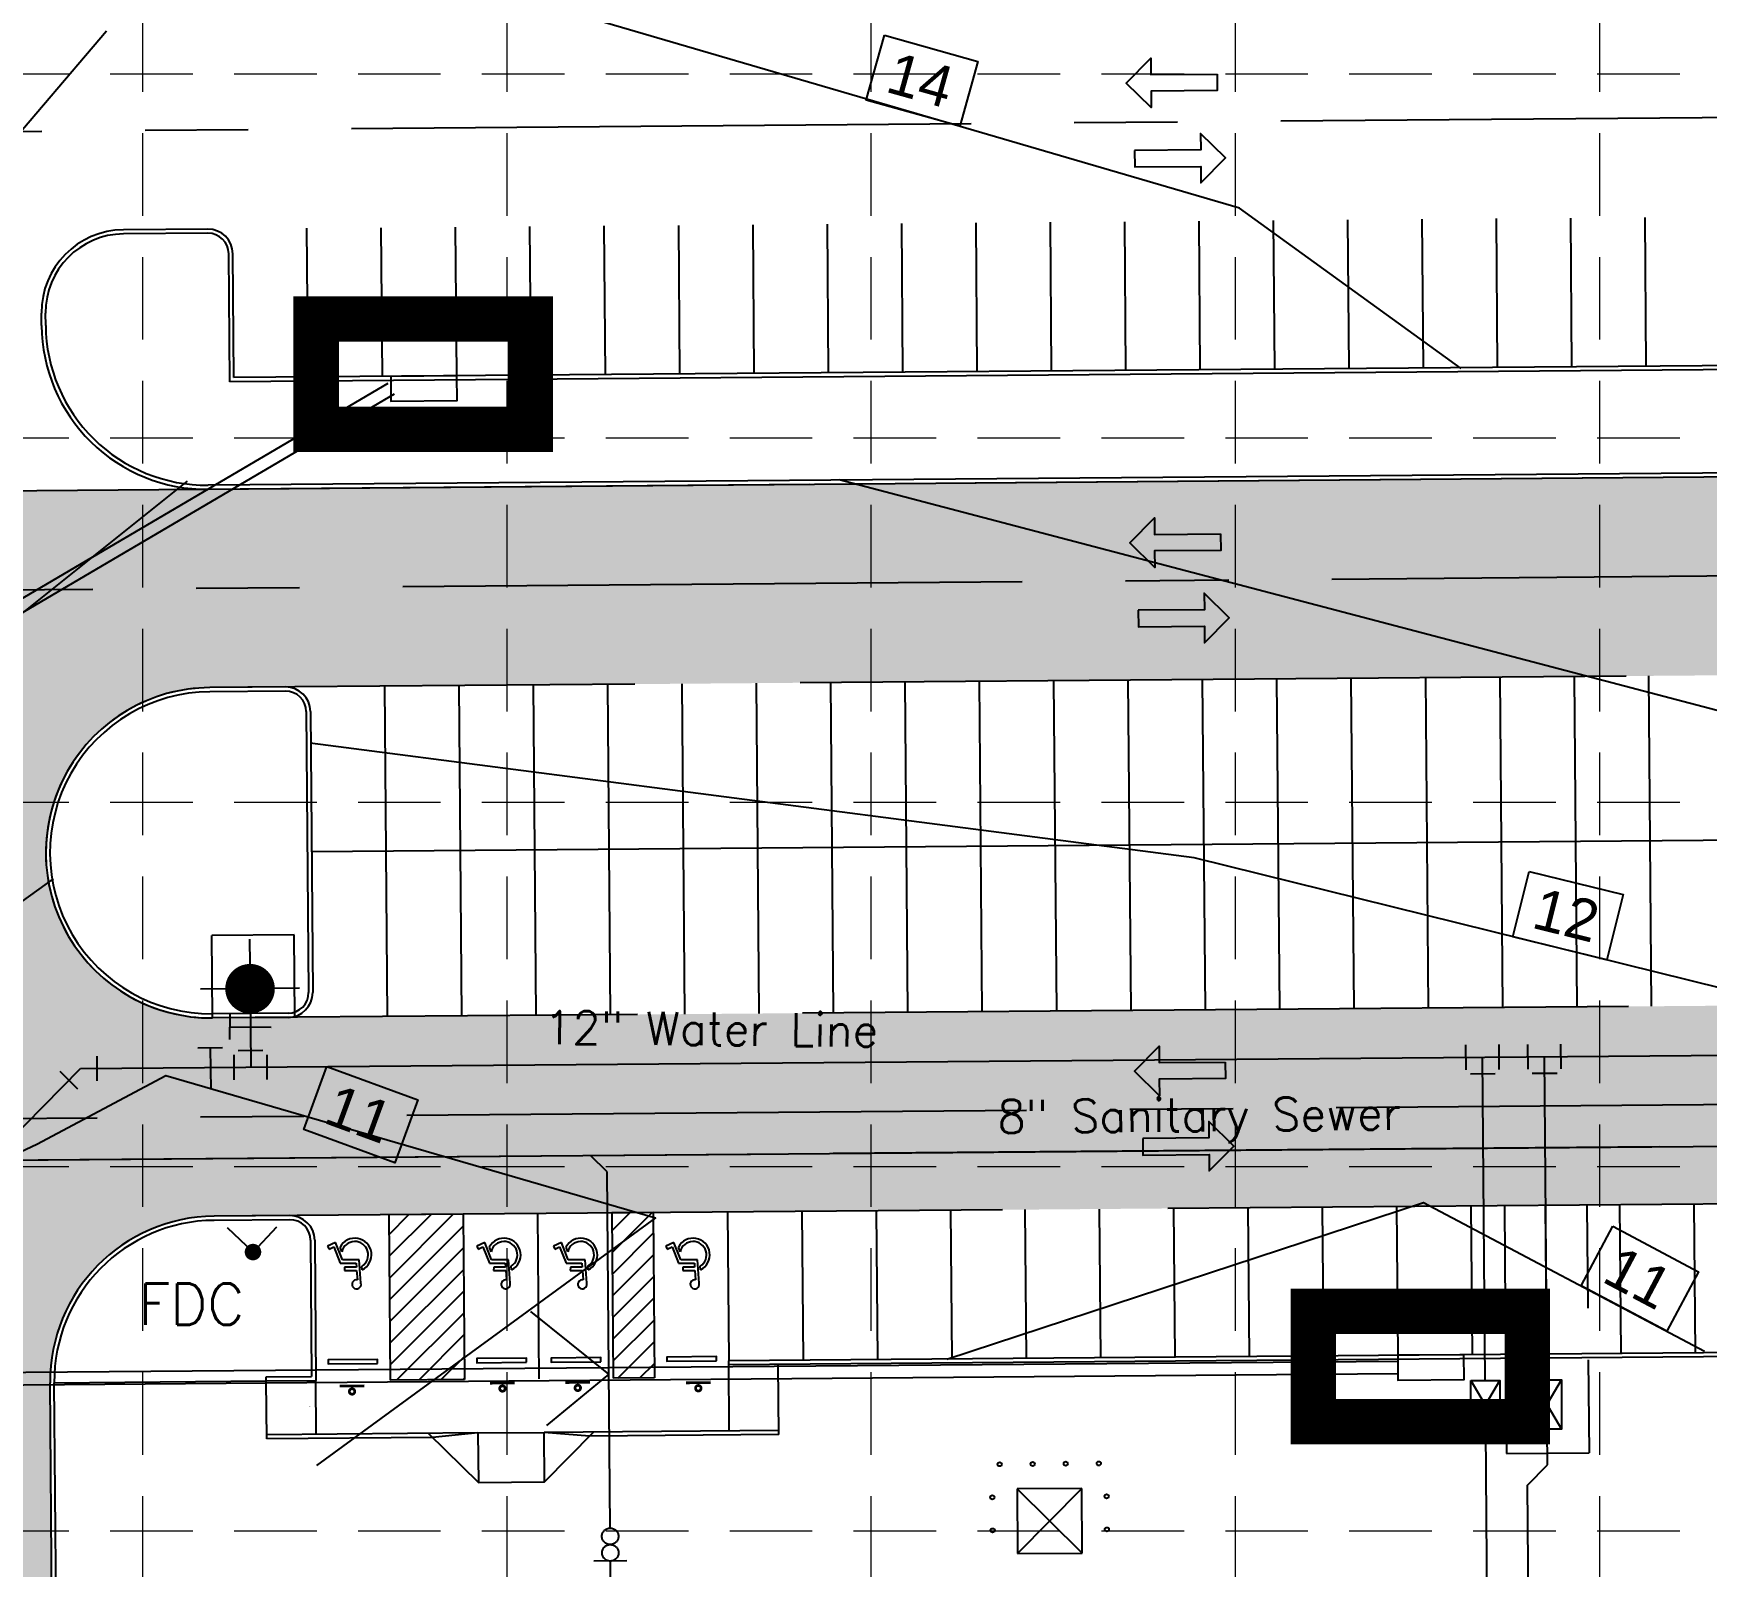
# Model space of a CAD drawing. Header units: feet. Extents: x 2467609 to 2470436, y 7119976 to 7121745.
# Drawn here: x 2468921 to 2469123.5, y 7121164.9 to 7121350.5 of the extents above; entities that cross this region are included whole.
import ezdxf
from ezdxf.enums import TextEntityAlignment as Align

# ---------------------------------------------------------------- set-up
doc = ezdxf.new("R2010")
doc.units = ezdxf.units.FT
doc.header["$LTSCALE"] = 100
doc.header["$MEASUREMENT"] = 0
for name, pattern in [('06117 BASE$0$CENTER2', [1.125, 0.75, -0.125, 0.125, -0.125]), ('06117 BASE$0$HIDDEN', [0.375, 0.25, -0.125]), ('06117 BASE$0$STRIPE', [1.2, 1, -0.2]), ('06117 WS Base$0$DASHED_SS3', [1.1, 1, -0.1]), ('06117 WS Base$0$HIDDEN2', [0.1875, 0.125, -0.0625]), ('HIDDEN', [0.375, 0.25, -0.125]), ('SDASH', [0.15, 0.1, -0.05]), ('STRIPE', [1.2, 1, -0.2])]:
    doc.linetypes.add(name, pattern=pattern)
for name, color, linetype, lineweight in [('06117 BASE$0$CP Inlet', 253, 'Continuous', 25), ('06117 BASE$0$CPCL', 253, '06117 BASE$0$CENTER2', 25), ('06117 BASE$0$CPCURB', 8, 'Continuous', 25), ('06117 BASE$0$CPCURB2', 8, 'Continuous', 25), ('06117 BASE$0$CPSTRIPE', 253, 'Continuous', 25), ('06117 BASE$0$CPWALK', 8, 'Continuous', 25), ('06117 BASE$0$DIR-ARROW', 8, 'Continuous', 25), ('06117 BASE$0$HC-SIGN', 253, 'Continuous', 18), ('06117 BASE$0$HC2', 253, 'Continuous', 25), ('06117 BASE$0$X-Lite', 253, 'Continuous', 25)]:
    doc.layers.add(name, color=color, linetype=linetype, lineweight=lineweight)
for name, color, linetype in [('06117 BASE$0$firelane', 8, '06117 BASE$0$STRIPE'), ('06117 WS Base$0$CPFIT', 7, 'Continuous'), ('06117 WS Base$0$CPSEWER', 7, '06117 WS Base$0$DASHED_SS3'), ('06117 WS Base$0$CPSEWER Connect', 7, 'Continuous'), ('06117 WS Base$0$CPWATER', 7, 'Continuous'), ('06117 WS Base$0$LINE-C', 1, 'Continuous'), ('06117 WS Base$0$WTR-ESMT', 8, '06117 WS Base$0$HIDDEN2'), ('CPCONT', 253, 'Continuous'), ('CPWATER-TXT', 1, 'Continuous'), ('FIRELANE-HATCH', 253, 'STRIPE'), ('GRID', 254, 'HIDDEN'), ('proposed ec', 6, 'SDASH')]:
    doc.layers.add(name, color=color, linetype=linetype)
doc.styles.add('C100', font='SIMPLEX', dxfattribs={"height": 10})
doc.styles.add('C80', font='SIMPLEX.shx', dxfattribs={"height": 8})
doc.styles.get("Standard").update_dxf_attribs({"font": 'ARIAL.TTF'})
pattern_1 = [(45, (-5e-09, -1e-08), (-1.32582521472, 1.32582521472), [])]

# ---------------------------------------------------------------- blocks, each defined once
blk = doc.blocks.new('06117 BASE$0$HC2-flat-5')
at = {"layer": '06117 BASE$0$HC2'}
for p, q in [((-2.33, 1.51), (-3.3, 1.06)), ((-3.3, 1.06), (-3.13, 0.7)), ((-3.13, 0.7), (-2.55, 0.97)), ((-2.55, 0.97), (-1.78, -0.99)), ((-1.5, -0.59), (-2.33, 1.51)), ((-1.57, 0.38), (-1.78, 0.94)), ((-1.78, -0.99), (0.15, -1)), ((0.52, -0.6), (-1.5, -0.59)), ((-1.25, -1.49), (-1.26, -1.9)), ((-1.26, -1.9), (0.21, -1.91)), ((0.18, -1.5), (-1.25, -1.49)), ((0.15, -1), (0.18, -1.5)), ((0.21, -1.91), (0.3, -3.02)), ((0.73, -3.43), (0.52, -0.6)), ((0.89, -1.8), (0.86, -1.37))]:
    blk.add_line(p, q, dxfattribs=at)
for centre, major_axis, start_param, end_param in [((0, 0), (1.42, -1.43), 5.961378, 9.729395), ((0, 0), (1.15, 1.14), 4.494724, 8.403855), ((0.2, -3.56), (0.388, 0.385), 0.602565, 5.739424)]:
    blk.add_ellipse(centre, major_axis=major_axis, ratio=1, start_param=start_param, end_param=end_param, dxfattribs=at)
blk = doc.blocks.new('06117 BASE$0$HC2-flat-6')
at = {"layer": '06117 BASE$0$HC2'}
for p, q in [((-2.33, 1.51), (-3.3, 1.06)), ((-3.3, 1.06), (-3.13, 0.7)), ((-3.13, 0.7), (-2.55, 0.97)), ((-2.55, 0.97), (-1.78, -0.99)), ((-1.5, -0.59), (-2.33, 1.51)), ((-1.57, 0.38), (-1.78, 0.94)), ((-1.78, -0.99), (0.15, -1)), ((0.52, -0.6), (-1.5, -0.59)), ((-1.25, -1.49), (-1.26, -1.9)), ((-1.26, -1.9), (0.21, -1.91)), ((0.18, -1.5), (-1.25, -1.49)), ((0.15, -1), (0.18, -1.5)), ((0.21, -1.91), (0.3, -3.02)), ((0.73, -3.43), (0.52, -0.6)), ((0.89, -1.8), (0.86, -1.37))]:
    blk.add_line(p, q, dxfattribs=at)
for centre, major_axis, start_param, end_param in [((0, 0), (1.42, -1.43), 5.961378, 9.729395), ((0, 0), (1.15, 1.14), 4.494724, 8.403855), ((0.2, -3.56), (0.388, 0.385), 0.602565, 5.739424)]:
    blk.add_ellipse(centre, major_axis=major_axis, ratio=1, start_param=start_param, end_param=end_param, dxfattribs=at)
blk = doc.blocks.new('06117 BASE$0$HC2-flat-7')
at = {"layer": '06117 BASE$0$HC2'}
for p, q in [((-2.33, 1.51), (-3.3, 1.06)), ((-3.3, 1.06), (-3.13, 0.7)), ((-3.13, 0.7), (-2.55, 0.97)), ((-2.55, 0.97), (-1.78, -0.99)), ((-1.5, -0.59), (-2.33, 1.51)), ((-1.57, 0.38), (-1.78, 0.94)), ((-1.78, -0.99), (0.15, -1)), ((0.52, -0.6), (-1.5, -0.59)), ((-1.25, -1.49), (-1.26, -1.9)), ((-1.26, -1.9), (0.21, -1.91)), ((0.18, -1.5), (-1.25, -1.49)), ((0.15, -1), (0.18, -1.5)), ((0.21, -1.91), (0.3, -3.02)), ((0.73, -3.43), (0.52, -0.6)), ((0.89, -1.8), (0.86, -1.37))]:
    blk.add_line(p, q, dxfattribs=at)
for centre, major_axis, start_param, end_param in [((0, 0), (1.42, -1.43), 5.961378, 9.729395), ((0, 0), (1.15, 1.14), 4.494724, 8.403855), ((0.2, -3.56), (0.388, 0.385), 0.602565, 5.739424)]:
    blk.add_ellipse(centre, major_axis=major_axis, ratio=1, start_param=start_param, end_param=end_param, dxfattribs=at)
blk = doc.blocks.new('06117 BASE$0$HC2-flat-8')
at = {"layer": '06117 BASE$0$HC2'}
for p, q in [((-2.33, 1.51), (-3.3, 1.06)), ((-3.3, 1.06), (-3.13, 0.7)), ((-3.13, 0.7), (-2.55, 0.97)), ((-2.55, 0.97), (-1.78, -0.99)), ((-1.5, -0.59), (-2.33, 1.51)), ((-1.57, 0.38), (-1.78, 0.94)), ((-1.78, -0.99), (0.15, -1)), ((0.52, -0.6), (-1.5, -0.59)), ((-1.25, -1.49), (-1.26, -1.9)), ((-1.26, -1.9), (0.21, -1.91)), ((0.18, -1.5), (-1.25, -1.49)), ((0.15, -1), (0.18, -1.5)), ((0.21, -1.91), (0.3, -3.02)), ((0.73, -3.43), (0.52, -0.6)), ((0.89, -1.8), (0.86, -1.37))]:
    blk.add_line(p, q, dxfattribs=at)
for centre, major_axis, start_param, end_param in [((0, 0), (1.42, -1.43), 5.961378, 9.729395), ((0, 0), (1.15, 1.14), 4.494724, 8.403855), ((0.2, -3.56), (0.388, 0.385), 0.602565, 5.739424)]:
    blk.add_ellipse(centre, major_axis=major_axis, ratio=1, start_param=start_param, end_param=end_param, dxfattribs=at)

msp = doc.modelspace()

# ---------------------------------------------------------------- hatches: boundary and pattern name
at = {"layer": '06117 BASE$0$CPSTRIPE'}
h = msp.add_hatch(dxfattribs=at)
h.set_pattern_fill('ACET-2D-ANSI31', color=256, scale=15, style=0)
h.set_pattern_definition(pattern_1)
h.paths.add_polyline_path([(2468972.98, 7121207.6), (2468963.98, 7121207.52), (2468964.14, 7121187.52), (2468973.14, 7121187.6)])
h = msp.add_hatch(dxfattribs=at)
h.set_pattern_fill('ACET-2D-ANSI31', color=256, scale=15, style=0)
h.set_pattern_definition(pattern_1)
h.paths.add_polyline_path([(2468972.98, 7121207.6), (2468963.98, 7121207.52), (2468964.14, 7121187.52), (2468973.14, 7121187.6)])
h = msp.add_hatch(dxfattribs=at)
h.set_pattern_fill('ACET-2D-ANSI31', color=256, scale=15, style=0)
h.set_pattern_definition(pattern_1)
h.paths.add_polyline_path([(2468991.14, 7121187.74), (2468996.14, 7121187.78), (2468995.97, 7121207.78), (2468990.97, 7121207.74)])
h = msp.add_hatch(dxfattribs=at)
h.set_pattern_fill('ACET-2D-ANSI31', color=256, scale=15, style=0)
h.set_pattern_definition(pattern_1)
h.paths.add_polyline_path([(2468991.14, 7121187.74), (2468996.14, 7121187.78), (2468995.97, 7121207.78), (2468990.97, 7121207.74)])
at = {"layer": 'FIRELANE-HATCH'}
h = msp.add_hatch(color=9, dxfattribs=at)
h.paths.add_polyline_path([(2468922.97, 7121187.19, -0.414214), (2468942.81, 7121207.35), (2469278.26, 7121210.08), (2469277.9, 7121254.08, -0.414214), (2469297.74, 7121274.24), (2469375.13, 7121274.87, -0.137354), (2469390.75, 7121270.64), (2469629.71, 7121128.09, -0.261956), (2469644.34, 7121102.57), (2469645.12, 7121007.13, 0.414214), (2469699.55, 7120953.58), (2469751.67, 7120954, 0.261956), (2469797.6, 7120980.33), (2469803.18, 7120989.68, 0.414214), (2469784.47, 7121063.72), (2469403.04, 7121291.25, 0.137354), (2469374.94, 7121298.87), (2468491.92, 7121291.68, -0.131652), (2468476.89, 7121295.58), (2468199.89, 7121452.51, -0.072593), (2468186.2, 7121463.15, 0.206219), (2468142.45, 7121481.57), (2467847.8, 7121479.17), (2467848.23, 7121449.17), (2468142.69, 7121451.57, -0.577353), (2468169.04, 7121406.78), (2467935.49, 7120994.55, -0.266268), (2467909.82, 7120979.34), (2467855.02, 7120978.55), (2467855.45, 7120948.56), (2467910.25, 7120949.35, 0.266268), (2467961.59, 7120979.76), (2468192.67, 7121387.64, -0.414214), (2468233.56, 7121398.96), (2468336.11, 7121340.86, -0.414214), (2468347.43, 7121299.97), (2468320.22, 7121251.95, 0.414214), (2468338.7, 7121185.16), (2468373.42, 7121165.49, 0.57735), (2468446.57, 7121208.52), (2468446.28, 7121243.96, -1), (2468481.65, 7121244.25), (2468482.67, 7121118.6, 0.414214), (2468532.07, 7121070), (2468873.9, 7121072.79, -0.414214), (2468894.07, 7121052.95), (2468895.4, 7120889.72), (2468884.83, 7120735.24, -0.392002), (2468855.14, 7120707.29), (2468450.27, 7120703.99, -0.131652), (2468375.11, 7120723.48), (2468264.21, 7120786.31, 0.463862), (2468102.32, 7120726.63, 0.45081), (2468173.2, 7120596.29), (2468276.95, 7120572.47, -0.347281), (2468315.76, 7120524.14), (2468315.82, 7120517.93), (2468339.81, 7120518.12), (2468339.76, 7120524.34, 0.347281), (2468282.32, 7120595.86), (2468178.57, 7120619.68, -0.45081), (2468124.87, 7120718.42, -0.463862), (2468252.38, 7120765.43), (2468363.28, 7120702.6, 0.131652), (2468450.47, 7120679.99), (2468832.08, 7120683.1, -0.414214), (2468867.36, 7120648.39), (2468868.39, 7120522.43), (2468892.38, 7120522.62), (2468891.26, 7120660.62), (2468903.26, 7120660.72), (2468904.38, 7120522.72), (2468928.38, 7120522.92)])
h.paths.add_polyline_path([(2468873.66, 7121102.78), (2468531.82, 7121100, -0.414214), (2468506.62, 7121124.8), (2468505.62, 7121247.79, -0.414214), (2468525.46, 7121267.95), (2468872.29, 7121270.78, -0.414214), (2468892.45, 7121250.94), (2468893.5, 7121122.95, -0.414214)], flags=16)
h.paths.add_polyline_path([(2468942.29, 7121271.35), (2469233.74, 7121273.72, -1), (2469234.06, 7121233.72), (2468942.62, 7121231.35, -1)], flags=16)
h.paths.add_polyline_path([(2468385.25, 7121186.37), (2468350.53, 7121206.04, -0.414214), (2468341.1, 7121240.12), (2468370.77, 7121292.49, -0.414214), (2468404.85, 7121301.92), (2468409.33, 7121299.38, -0.267949), (2468422.01, 7121277.83), (2468422.57, 7121208.33, -0.57735)], flags=16)
h.paths.add_polyline_path([(2469698.85, 7121086.85), (2469772.17, 7121043.11, -0.414214), (2469782.57, 7121001.98), (2469776.99, 7120992.63, -0.261956), (2469751.47, 7120978), (2469699.36, 7120977.57, -0.414214), (2469669.11, 7121007.33), (2469668.61, 7121069.51, -0.584841)], flags=16)

# ---------------------------------------------------------------- linework, layer by layer
at = {"layer": '06117 BASE$0$CP Inlet'}
for points in [[(2468972.21, 7121309.09), (2468964.21, 7121309.03), (2468964.23, 7121306.03), (2468972.23, 7121306.09)], [(2468972.21, 7121309.09), (2468964.21, 7121309.03), (2468964.23, 7121306.03), (2468972.23, 7121306.09)], [(2469094.12, 7121190.58), (2469086.12, 7121190.52), (2469086.14, 7121187.52), (2469094.14, 7121187.58)], [(2469094.12, 7121190.58), (2469086.12, 7121190.52), (2469086.14, 7121187.52), (2469094.14, 7121187.58)]]:
    msp.add_lwpolyline(points, close=True, dxfattribs=at)
at = {"layer": '06117 BASE$0$CPCL'}
for p, q in [((2469259.45, 7121341.43), (2468906.74, 7121338.56)), ((2469259.45, 7121341.43), (2468906.74, 7121338.56)), ((2469265.64, 7121285.98), (2468493.36, 7121279.69)), ((2469265.64, 7121285.98), (2468493.36, 7121279.69)), ((2469266.16, 7121221.98), (2468493.88, 7121215.7)), ((2469266.16, 7121221.98), (2468493.88, 7121215.7))]:
    msp.add_line(p, q, dxfattribs=at)
at = {"layer": '06117 BASE$0$CPCURB'}
for p, q in [((2468942.06, 7121326.85), (2468931.84, 7121326.77)), ((2468942.06, 7121326.85), (2468931.84, 7121326.77)), ((2468945.21, 7121308.87), (2468945.09, 7121323.87)), ((2468945.21, 7121308.87), (2468945.09, 7121323.87)), ((2468921.93, 7121315.18), (2468921.92, 7121316.68)), ((2468921.93, 7121315.18), (2468921.92, 7121316.68)), ((2469206.2, 7121311), (2468945.21, 7121308.87)), ((2469206.2, 7121311), (2468945.21, 7121308.87)), ((2469233.54, 7121297.72), (2468942.09, 7121295.35)), ((2469233.54, 7121297.72), (2468942.09, 7121295.35)), ((2468951.45, 7121271.42), (2468942.29, 7121271.35)), ((2468951.45, 7121271.42), (2468942.29, 7121271.35)), ((2468954.48, 7121268.45), (2468954.76, 7121234.45)), ((2468954.48, 7121268.45), (2468954.76, 7121234.45)), ((2468951.78, 7121231.42), (2468942.62, 7121231.35)), ((2468951.78, 7121231.42), (2468942.62, 7121231.35)), ((2468951.98, 7121207.43), (2468942.81, 7121207.35)), ((2468951.98, 7121207.43), (2468942.81, 7121207.35)), ((2468955, 7121204.45), (2468955.14, 7121187.45)), ((2468955, 7121204.45), (2468955.14, 7121187.45)), ((2469203.11, 7121191.47), (2469005.12, 7121189.86)), ((2469203.11, 7121191.47), (2469005.12, 7121189.86)), ((2468924.69, 7120976.2), (2468922.97, 7121187.19)), ((2468924.69, 7120976.2), (2468922.97, 7121187.19)), ((2468949.14, 7121187.4), (2468955.14, 7121187.45)), ((2468949.14, 7121187.4), (2468955.14, 7121187.45)), ((2468974.76, 7121181.11), (2468949.19, 7121180.9)), ((2468974.76, 7121181.11), (2468949.19, 7121180.9)), ((2469011.19, 7121181.41), (2468982.76, 7121181.18)), ((2469011.19, 7121181.41), (2468982.76, 7121181.18))]:
    msp.add_line(p, q, dxfattribs=at)
for centre, radius, start, end in [((2468931.92, 7121316.77), 10, 90.4665, 180.4665), ((2468931.92, 7121316.77), 10, 90.4665, 180.4665), ((2468942.09, 7121323.85), 3, 0.4665, 90.4665), ((2468942.09, 7121323.85), 3, 0.4665, 90.4665), ((2468941.93, 7121315.35), 20, 180.4665, 270.4665), ((2468941.93, 7121315.35), 20, 180.4665, 270.4665), ((2468942.45, 7121251.35), 20, 90.4665, 270.4665), ((2468942.45, 7121251.35), 20, 90.4665, 270.4665), ((2468951.48, 7121268.42), 3, 0.4665, 90.4665), ((2468951.48, 7121268.42), 3, 0.4665, 90.4665), ((2468951.76, 7121234.42), 3, 270.4665, 0.4665), ((2468951.76, 7121234.42), 3, 270.4665, 0.4665), ((2468942.97, 7121187.35), 20, 90.4665, 180.4665), ((2468942.97, 7121187.35), 20, 90.4665, 180.4665), ((2468952, 7121204.43), 3, 0.4665, 90.4665), ((2468952, 7121204.43), 3, 0.4665, 90.4665)]:
    msp.add_arc(centre, radius, start, end, dxfattribs=at)
at = {"layer": '06117 BASE$0$CPCURB2'}
for p, q in [((2468942.07, 7121326.35), (2468931.84, 7121326.27)), ((2468942.07, 7121326.35), (2468931.84, 7121326.27)), ((2468944.71, 7121308.37), (2468944.59, 7121323.87)), ((2468944.71, 7121308.37), (2468944.59, 7121323.87)), ((2468922.43, 7121315.19), (2468922.42, 7121316.69)), ((2468922.43, 7121315.19), (2468922.42, 7121316.69)), ((2469206.71, 7121310.5), (2468944.71, 7121308.37)), ((2469206.71, 7121310.5), (2468944.71, 7121308.37)), ((2469233.54, 7121298.22), (2468942.09, 7121295.85)), ((2469233.54, 7121298.22), (2468942.09, 7121295.85)), ((2468951.46, 7121270.92), (2468942.29, 7121270.85)), ((2468951.46, 7121270.92), (2468942.29, 7121270.85)), ((2468953.98, 7121268.44), (2468954.26, 7121234.44)), ((2468953.98, 7121268.44), (2468954.26, 7121234.44)), ((2468951.78, 7121231.92), (2468942.61, 7121231.85)), ((2468951.78, 7121231.92), (2468942.61, 7121231.85)), ((2468951.98, 7121206.93), (2468942.81, 7121206.85)), ((2468951.98, 7121206.93), (2468942.81, 7121206.85)), ((2468954.5, 7121204.45), (2468954.63, 7121187.95)), ((2468954.5, 7121204.45), (2468954.63, 7121187.95)), ((2469203.12, 7121190.97), (2469005.12, 7121189.36)), ((2469203.12, 7121190.97), (2469005.12, 7121189.36)), ((2468925.15, 7120981.7), (2468923.47, 7121187.19)), ((2468925.15, 7120981.7), (2468923.47, 7121187.19)), ((2468949.13, 7121187.9), (2468954.63, 7121187.95)), ((2468949.13, 7121187.9), (2468954.63, 7121187.95)), ((2468949.14, 7121187.4), (2468949.13, 7121187.9)), ((2468949.14, 7121187.4), (2468949.13, 7121187.9)), ((2468974.76, 7121181.11), (2468969.26, 7121180.57)), ((2468974.76, 7121181.11), (2468969.26, 7121180.57)), ((2468988.26, 7121180.72), (2468982.76, 7121181.18)), ((2468988.26, 7121180.72), (2468982.76, 7121181.18)), ((2469011.19, 7121180.91), (2468988.26, 7121180.72)), ((2469011.19, 7121180.91), (2468988.26, 7121180.72)), ((2468969.26, 7121180.57), (2468949.2, 7121180.4)), ((2468969.26, 7121180.57), (2468949.2, 7121180.4))]:
    msp.add_line(p, q, dxfattribs=at)
for centre, radius, start, end in [((2468931.92, 7121316.77), 9.5, 90.4665, 180.4665), ((2468931.92, 7121316.77), 9.5, 90.4665, 180.4665), ((2468942.09, 7121323.85), 2.5, 0.4665, 90.4665), ((2468942.09, 7121323.85), 2.5, 0.4665, 90.4665), ((2468941.93, 7121315.35), 19.5, 180.4665, 270.4665), ((2468941.93, 7121315.35), 19.5, 180.4665, 270.4665), ((2468942.45, 7121251.35), 19.5, 90.4665, 270.4665), ((2468942.45, 7121251.35), 19.5, 90.4665, 270.4665), ((2468951.48, 7121268.42), 2.5, 0.4665, 90.4665), ((2468951.48, 7121268.42), 2.5, 0.4665, 90.4665), ((2468951.76, 7121234.42), 2.5, 270.4665, 0.4665), ((2468951.76, 7121234.42), 2.5, 270.4665, 0.4665), ((2468942.97, 7121187.35), 19.5, 90.4665, 180.4665), ((2468942.97, 7121187.35), 19.5, 90.4665, 180.4665), ((2468952, 7121204.43), 2.5, 0.4665, 90.4665), ((2468952, 7121204.43), 2.5, 0.4665, 90.4665)]:
    msp.add_arc(centre, radius, start, end, dxfattribs=at)
at = {"layer": '06117 BASE$0$CPSTRIPE'}
for p, q in [((2468954.21, 7121308.95), (2468954.06, 7121326.95)), ((2468954.21, 7121308.95), (2468954.06, 7121326.95)), ((2468963.21, 7121309.02), (2468963.06, 7121327.02)), ((2468963.21, 7121309.02), (2468963.06, 7121327.02)), ((2468972.21, 7121309.09), (2468972.06, 7121327.09)), ((2468972.21, 7121309.09), (2468972.06, 7121327.09)), ((2468981.21, 7121309.17), (2468981.06, 7121327.17)), ((2468981.21, 7121309.17), (2468981.06, 7121327.17)), ((2468990.21, 7121309.24), (2468990.06, 7121327.24)), ((2468990.21, 7121309.24), (2468990.06, 7121327.24)), ((2468999.21, 7121309.31), (2468999.06, 7121327.31)), ((2468999.21, 7121309.31), (2468999.06, 7121327.31)), ((2469008.21, 7121309.39), (2469008.06, 7121327.39)), ((2469008.21, 7121309.39), (2469008.06, 7121327.39)), ((2469017.21, 7121309.46), (2469017.06, 7121327.46)), ((2469017.21, 7121309.46), (2469017.06, 7121327.46)), ((2469026.21, 7121309.53), (2469026.06, 7121327.53)), ((2469026.21, 7121309.53), (2469026.06, 7121327.53)), ((2469035.21, 7121309.61), (2469035.06, 7121327.61)), ((2469035.21, 7121309.61), (2469035.06, 7121327.61)), ((2469044.21, 7121309.68), (2469044.06, 7121327.68)), ((2469044.21, 7121309.68), (2469044.06, 7121327.68)), ((2469053.21, 7121309.75), (2469053.06, 7121327.75)), ((2469053.21, 7121309.75), (2469053.06, 7121327.75)), ((2469062.21, 7121309.83), (2469062.06, 7121327.83)), ((2469062.21, 7121309.83), (2469062.06, 7121327.83)), ((2469071.21, 7121309.9), (2469071.06, 7121327.9)), ((2469071.21, 7121309.9), (2469071.06, 7121327.9)), ((2469080.21, 7121309.97), (2469080.06, 7121327.97)), ((2469080.21, 7121309.97), (2469080.06, 7121327.97)), ((2469089.21, 7121310.05), (2469089.06, 7121328.05)), ((2469089.21, 7121310.05), (2469089.06, 7121328.05)), ((2469098.2, 7121310.12), (2469098.06, 7121328.12)), ((2469098.2, 7121310.12), (2469098.06, 7121328.12)), ((2469107.2, 7121310.19), (2469107.06, 7121328.19)), ((2469107.2, 7121310.19), (2469107.06, 7121328.19)), ((2469116.2, 7121310.27), (2469116.06, 7121328.27)), ((2469116.2, 7121310.27), (2469116.06, 7121328.27)), ((2469026.45, 7121272.03), (2469026.78, 7121232.04)), ((2469026.45, 7121272.03), (2469026.78, 7121232.04)), ((2469035.45, 7121272.11), (2469035.78, 7121232.11)), ((2469035.45, 7121272.11), (2469035.78, 7121232.11)), ((2469044.45, 7121272.18), (2469044.78, 7121232.18)), ((2469044.45, 7121272.18), (2469044.78, 7121232.18)), ((2469053.45, 7121272.25), (2469053.78, 7121232.26)), ((2469053.45, 7121272.25), (2469053.78, 7121232.26)), ((2469062.45, 7121272.33), (2469062.78, 7121232.33)), ((2469062.45, 7121272.33), (2469062.78, 7121232.33)), ((2469071.45, 7121272.4), (2469071.78, 7121232.4)), ((2469071.45, 7121272.4), (2469071.78, 7121232.4)), ((2469080.45, 7121272.47), (2469080.78, 7121232.48)), ((2469080.45, 7121272.47), (2469080.78, 7121232.48)), ((2469089.45, 7121272.55), (2469089.78, 7121232.55)), ((2469089.45, 7121272.55), (2469089.78, 7121232.55)), ((2469098.45, 7121272.62), (2469098.78, 7121232.62)), ((2469098.45, 7121272.62), (2469098.78, 7121232.62)), ((2469107.45, 7121272.69), (2469107.78, 7121232.69)), ((2469107.45, 7121272.69), (2469107.78, 7121232.69)), ((2469116.45, 7121272.77), (2469116.77, 7121232.77)), ((2469116.45, 7121272.77), (2469116.77, 7121232.77)), ((2468963.45, 7121271.52), (2468963.78, 7121231.52)), ((2468963.45, 7121271.52), (2468963.78, 7121231.52)), ((2468972.45, 7121271.59), (2468972.78, 7121231.6)), ((2468972.45, 7121271.59), (2468972.78, 7121231.6)), ((2468981.45, 7121271.67), (2468981.78, 7121231.67)), ((2468981.45, 7121271.67), (2468981.78, 7121231.67)), ((2468990.45, 7121271.74), (2468990.78, 7121231.74)), ((2468990.45, 7121271.74), (2468990.78, 7121231.74)), ((2468999.45, 7121271.81), (2468999.78, 7121231.82)), ((2468999.45, 7121271.81), (2468999.78, 7121231.82)), ((2469008.45, 7121271.89), (2469008.78, 7121231.89)), ((2469008.45, 7121271.89), (2469008.78, 7121231.89)), ((2469017.45, 7121271.96), (2469017.78, 7121231.96)), ((2469017.45, 7121271.96), (2469017.78, 7121231.96)), ((2469224.61, 7121253.65), (2468954.62, 7121251.45)), ((2469224.61, 7121253.65), (2468954.62, 7121251.45)), ((2468972.98, 7121207.6), (2468963.98, 7121207.52)), ((2468972.98, 7121207.6), (2468963.98, 7121207.52)), ((2468963.98, 7121207.52), (2468964.14, 7121187.52)), ((2468963.98, 7121207.52), (2468964.14, 7121187.52)), ((2468972.98, 7121207.6), (2468973.14, 7121187.6)), ((2468972.98, 7121207.6), (2468973.14, 7121187.6)), ((2468981.97, 7121207.67), (2468982.14, 7121187.67)), ((2468981.97, 7121207.67), (2468982.14, 7121187.67)), ((2468995.97, 7121207.78), (2468990.97, 7121207.74)), ((2468995.97, 7121207.78), (2468990.97, 7121207.74)), ((2468990.97, 7121207.74), (2468991.14, 7121187.74)), ((2468990.97, 7121207.74), (2468991.14, 7121187.74)), ((2468995.97, 7121207.78), (2468996.14, 7121187.78)), ((2468995.97, 7121207.78), (2468996.14, 7121187.78)), ((2469004.97, 7121207.86), (2469005.12, 7121189.86)), ((2469004.97, 7121207.86), (2469005.12, 7121189.86)), ((2469013.97, 7121207.93), (2469014.12, 7121189.93)), ((2469013.97, 7121207.93), (2469014.12, 7121189.93)), ((2469022.97, 7121208), (2469023.12, 7121190)), ((2469022.97, 7121208), (2469023.12, 7121190)), ((2469031.97, 7121208.08), (2469032.12, 7121190.08)), ((2469031.97, 7121208.08), (2469032.12, 7121190.08)), ((2469040.97, 7121208.15), (2469041.12, 7121190.15)), ((2469040.97, 7121208.15), (2469041.12, 7121190.15)), ((2469049.97, 7121208.22), (2469050.12, 7121190.22)), ((2469049.97, 7121208.22), (2469050.12, 7121190.22)), ((2469058.97, 7121208.3), (2469059.12, 7121190.3)), ((2469058.97, 7121208.3), (2469059.12, 7121190.3)), ((2469067.97, 7121208.37), (2469068.12, 7121190.37)), ((2469067.97, 7121208.37), (2469068.12, 7121190.37)), ((2469076.97, 7121208.44), (2469077.12, 7121190.44)), ((2469076.97, 7121208.44), (2469077.12, 7121190.44)), ((2469085.97, 7121208.52), (2469086.12, 7121190.52)), ((2469085.97, 7121208.52), (2469086.12, 7121190.52)), ((2469094.97, 7121208.59), (2469095.12, 7121190.59)), ((2469094.97, 7121208.59), (2469095.12, 7121190.59)), ((2469103.97, 7121208.66), (2469104.12, 7121190.66)), ((2469103.97, 7121208.66), (2469104.12, 7121190.66)), ((2469112.97, 7121208.74), (2469113.12, 7121190.74)), ((2469112.97, 7121208.74), (2469113.12, 7121190.74)), ((2469121.97, 7121208.81), (2469122.12, 7121190.81)), ((2469121.97, 7121208.81), (2469122.12, 7121190.81)), ((2468973.14, 7121187.6), (2468964.14, 7121187.52)), ((2468973.14, 7121187.6), (2468964.14, 7121187.52)), ((2468996.14, 7121187.78), (2468991.14, 7121187.74)), ((2468996.14, 7121187.78), (2468991.14, 7121187.74))]:
    msp.add_line(p, q, dxfattribs=at)
for points in [[(2468962.62, 7121189.51), (2468962.62, 7121190.01), (2468956.62, 7121189.96), (2468956.62, 7121189.46), (2468962.62, 7121189.51)], [(2468962.62, 7121189.51), (2468962.62, 7121190.01), (2468956.62, 7121189.96), (2468956.62, 7121189.46), (2468962.62, 7121189.51)], [(2468980.62, 7121189.66), (2468980.62, 7121190.16), (2468974.62, 7121190.11), (2468974.62, 7121189.61), (2468980.62, 7121189.66)], [(2468980.62, 7121189.66), (2468980.62, 7121190.16), (2468974.62, 7121190.11), (2468974.62, 7121189.61), (2468980.62, 7121189.66)], [(2468989.62, 7121189.73), (2468989.62, 7121190.23), (2468983.62, 7121190.18), (2468983.62, 7121189.68), (2468989.62, 7121189.73)], [(2468989.62, 7121189.73), (2468989.62, 7121190.23), (2468983.62, 7121190.18), (2468983.62, 7121189.68), (2468989.62, 7121189.73)], [(2469003.62, 7121189.85), (2469003.62, 7121190.35), (2468997.62, 7121190.3), (2468997.62, 7121189.8), (2469003.62, 7121189.85)], [(2469003.62, 7121189.85), (2469003.62, 7121190.35), (2468997.62, 7121190.3), (2468997.62, 7121189.8), (2469003.62, 7121189.85)]]:
    msp.add_lwpolyline(points, dxfattribs=at)
at = {"layer": '06117 BASE$0$CPWALK'}
for p, q in [((2469005.19, 7121181.36), (2469005.12, 7121189.86)), ((2469005.19, 7121181.36), (2469005.12, 7121189.86)), ((2469011.19, 7121180.91), (2469011.12, 7121189.41)), ((2469011.19, 7121180.91), (2469011.12, 7121189.41)), ((2468923.47, 7121187.19), (2468949.14, 7121187.4)), ((2468923.47, 7121187.19), (2468949.14, 7121187.4)), ((2468949.2, 7121180.4), (2468949.14, 7121187.4)), ((2468949.2, 7121180.4), (2468949.14, 7121187.4)), ((2468955.19, 7121180.95), (2468955.14, 7121187.45)), ((2468955.19, 7121180.95), (2468955.14, 7121187.45)), ((2468968.76, 7121181.06), (2468974.81, 7121175.11)), ((2468968.76, 7121181.06), (2468974.81, 7121175.11)), ((2468974.76, 7121181.11), (2468982.76, 7121181.18)), ((2468974.76, 7121181.11), (2468982.76, 7121181.18)), ((2468974.76, 7121181.11), (2468974.81, 7121175.11)), ((2468974.76, 7121181.11), (2468974.81, 7121175.11)), ((2468982.81, 7121175.18), (2468982.76, 7121181.18)), ((2468982.81, 7121175.18), (2468982.76, 7121181.18)), ((2468982.81, 7121175.18), (2468988.76, 7121181.22)), ((2468982.81, 7121175.18), (2468988.76, 7121181.22)), ((2468974.81, 7121175.11), (2468982.81, 7121175.18)), ((2468974.81, 7121175.11), (2468982.81, 7121175.18))]:
    msp.add_line(p, q, dxfattribs=at)
for points in [[(2469006.3, 7121185.31, 0, 0.52, 0), (2469007.9, 7121185.29, 0, 0, 0), (2469010.38, 7121185.29, 0, 0, 0)], [(2469006.3, 7121185.31, 0, 0.52, 0), (2469007.9, 7121185.29, 0, 0, 0), (2469010.38, 7121185.29, 0, 0, 0)], [(2468954.38, 7121184.3, 0, 0.52, 0), (2468952.78, 7121184.32, 0, 0, 0), (2468950.31, 7121184.32, 0, 0, 0)], [(2468954.38, 7121184.3, 0, 0.52, 0), (2468952.78, 7121184.32, 0, 0, 0), (2468950.31, 7121184.32, 0, 0, 0)], [(2468978.71, 7121180.14, 0, 0.52, 0), (2468978.75, 7121178.54, 0, 0, 0), (2468978.79, 7121176.07, 0, 0, 0)], [(2468978.71, 7121180.14, 0, 0.52, 0), (2468978.75, 7121178.54, 0, 0, 0), (2468978.79, 7121176.07, 0, 0, 0)]]:
    msp.add_lwpolyline(points, format="xyseb", dxfattribs=at)
at = {"layer": '06117 BASE$0$DIR-ARROW'}
for points in [[(2469064.23, 7121345.63), (2469064.24, 7121343.63), (2469056.24, 7121343.56), (2469056.26, 7121341.56), (2469053.24, 7121344.54), (2469056.21, 7121347.56), (2469056.23, 7121345.56)], [(2469064.23, 7121345.63), (2469064.24, 7121343.63), (2469056.24, 7121343.56), (2469056.26, 7121341.56), (2469053.24, 7121344.54), (2469056.21, 7121347.56), (2469056.23, 7121345.56)], [(2469054.26, 7121336.38), (2469054.28, 7121334.38), (2469062.28, 7121334.44), (2469062.29, 7121332.44), (2469065.27, 7121335.47), (2469062.24, 7121338.44), (2469062.26, 7121336.44)], [(2469054.26, 7121336.38), (2469054.28, 7121334.38), (2469062.28, 7121334.44), (2469062.29, 7121332.44), (2469065.27, 7121335.47), (2469062.24, 7121338.44), (2469062.26, 7121336.44)], [(2469064.67, 7121289.96), (2469064.68, 7121287.96), (2469056.68, 7121287.89), (2469056.7, 7121285.89), (2469053.68, 7121288.87), (2469056.65, 7121291.89), (2469056.67, 7121289.89)], [(2469064.67, 7121289.96), (2469064.68, 7121287.96), (2469056.68, 7121287.89), (2469056.7, 7121285.89), (2469053.68, 7121288.87), (2469056.65, 7121291.89), (2469056.67, 7121289.89)], [(2469054.7, 7121280.71), (2469054.72, 7121278.71), (2469062.72, 7121278.78), (2469062.73, 7121276.78), (2469065.71, 7121279.8), (2469062.68, 7121282.78), (2469062.7, 7121280.78)], [(2469054.7, 7121280.71), (2469054.72, 7121278.71), (2469062.72, 7121278.78), (2469062.73, 7121276.78), (2469065.71, 7121279.8), (2469062.68, 7121282.78), (2469062.7, 7121280.78)], [(2469065.23, 7121226.01), (2469065.24, 7121224.01), (2469057.24, 7121223.94), (2469057.26, 7121221.94), (2469054.23, 7121224.92), (2469057.21, 7121227.94), (2469057.23, 7121225.94)], [(2469065.23, 7121226.01), (2469065.24, 7121224.01), (2469057.24, 7121223.94), (2469057.26, 7121221.94), (2469054.23, 7121224.92), (2469057.21, 7121227.94), (2469057.23, 7121225.94)], [(2469055.26, 7121216.76), (2469055.27, 7121214.76), (2469063.27, 7121214.83), (2469063.29, 7121212.83), (2469066.27, 7121215.85), (2469063.24, 7121218.83), (2469063.26, 7121216.83)], [(2469055.26, 7121216.76), (2469055.27, 7121214.76), (2469063.27, 7121214.83), (2469063.29, 7121212.83), (2469066.27, 7121215.85), (2469063.24, 7121218.83), (2469063.26, 7121216.83)]]:
    msp.add_lwpolyline(points, close=True, dxfattribs=at)
at = {"layer": '06117 BASE$0$firelane'}
for p, q in [((2469374.94, 7121298.87), (2468491.92, 7121291.68)), ((2469374.94, 7121298.87), (2468491.92, 7121291.68)), ((2469233.74, 7121273.72), (2468942.29, 7121271.35)), ((2469233.74, 7121273.72), (2468942.29, 7121271.35)), ((2469234.06, 7121233.72), (2468942.62, 7121231.35)), ((2469234.06, 7121233.72), (2468942.62, 7121231.35)), ((2469278.26, 7121210.08), (2468942.81, 7121207.35)), ((2469278.26, 7121210.08), (2468942.81, 7121207.35)), ((2468928.38, 7120522.92), (2468922.97, 7121187.19)), ((2468928.38, 7120522.92), (2468922.97, 7121187.19))]:
    msp.add_line(p, q, dxfattribs=at)
for centre, end in [((2468942.45, 7121251.35), 270.4665), ((2468942.45, 7121251.35), 270.4665), ((2468942.97, 7121187.35), 180.4665), ((2468942.97, 7121187.35), 180.4665)]:
    msp.add_arc(centre, 20, 90.4665, end, dxfattribs=at)
at = {"layer": '06117 BASE$0$HC-SIGN', "const_width": 0.333}
for points in [[(2468961.01, 7121186.81), (2468958.01, 7121186.78)], [(2468961.01, 7121186.81), (2468958.01, 7121186.78)], [(2468979.22, 7121187.17), (2468976.22, 7121187.14)], [(2468979.22, 7121187.17), (2468976.22, 7121187.14)], [(2468988.34, 7121187.24), (2468985.34, 7121187.22)], [(2468988.34, 7121187.24), (2468985.34, 7121187.22)], [(2469002.94, 7121187.2), (2468999.94, 7121187.18)], [(2469002.94, 7121187.2), (2468999.94, 7121187.18)]]:
    msp.add_lwpolyline(points, dxfattribs=at)
for points in [[(2468977.72, 7121186.82, -1), (2468977.73, 7121186.16, -1)], [(2468977.72, 7121186.82, -1), (2468977.73, 7121186.16, -1)], [(2468986.84, 7121186.9, -1), (2468986.85, 7121186.23, -1)], [(2468986.84, 7121186.9, -1), (2468986.85, 7121186.23, -1)], [(2469001.44, 7121186.86, -1), (2469001.44, 7121186.19, -1)], [(2469001.44, 7121186.86, -1), (2469001.44, 7121186.19, -1)], [(2468959.52, 7121186.46, -1), (2468959.52, 7121185.8, -1)], [(2468959.52, 7121186.46, -1), (2468959.52, 7121185.8, -1)]]:
    msp.add_lwpolyline(points, format="xyb", close=True, dxfattribs=at)
at = {"layer": '06117 BASE$0$X-Lite', "linetype": '06117 BASE$0$HIDDEN'}
for p, q in [((2469047.92, 7121166.57), (2469040.03, 7121174.34)), ((2469047.92, 7121166.57), (2469040.03, 7121174.34)), ((2469040.09, 7121166.5), (2469047.86, 7121174.4)), ((2469040.09, 7121166.5), (2469047.86, 7121174.4))]:
    msp.add_line(p, q, dxfattribs=at)
msp.add_lwpolyline([(2469047.86, 7121174.4), (2469040.03, 7121174.34), (2469040.09, 7121166.5), (2469047.92, 7121166.57)], close=True, dxfattribs=at)
msp.add_lwpolyline([(2469047.86, 7121174.4), (2469040.03, 7121174.34), (2469040.09, 7121166.5), (2469047.92, 7121166.57)], close=True, dxfattribs=at)
at = {"layer": '06117 BASE$0$X-Lite'}
for centre in [(2469037.92, 7121177.32), (2469037.92, 7121177.32), (2469041.92, 7121177.35), (2469041.92, 7121177.35), (2469045.92, 7121177.39), (2469045.92, 7121177.39), (2469049.92, 7121177.42), (2469049.92, 7121177.42), (2469037.03, 7121173.31), (2469037.03, 7121173.31), (2469050.87, 7121173.43), (2469050.87, 7121173.43), (2469037.07, 7121169.31), (2469037.07, 7121169.31), (2469050.9, 7121169.43), (2469050.9, 7121169.43)]:
    msp.add_circle(centre, 0.25, dxfattribs=at)
at = {"layer": '06117 WS Base$0$CPFIT'}
for p, q in [((2468947.12, 7121240.89), (2468947.17, 7121234.89)), ((2468947.12, 7121240.89), (2468947.17, 7121234.89)), ((2468953.17, 7121234.94), (2468941.17, 7121234.84)), ((2468953.17, 7121234.94), (2468941.17, 7121234.84)), ((2468944.71, 7121231.76), (2468944.7, 7121228.76)), ((2468944.71, 7121231.76), (2468944.7, 7121228.76)), ((2468944.71, 7121230.26), (2468949.71, 7121230.25)), ((2468944.71, 7121230.26), (2468949.71, 7121230.25)), ((2468943.83, 7121227.73), (2468940.83, 7121227.69)), ((2468943.83, 7121227.73), (2468940.83, 7121227.69)), ((2468942.33, 7121227.71), (2468942.41, 7121222.71)), ((2468942.33, 7121227.71), (2468942.41, 7121222.71)), ((2469094.4, 7121225.09), (2469094.37, 7121228.09)), ((2469094.4, 7121225.09), (2469094.37, 7121228.09)), ((2469098.4, 7121225.12), (2469098.37, 7121228.12)), ((2469098.4, 7121225.12), (2469098.37, 7121228.12)), ((2469101.89, 7121225.15), (2469101.86, 7121228.15)), ((2469101.89, 7121225.15), (2469101.86, 7121228.15)), ((2469105.89, 7121225.18), (2469105.86, 7121228.18)), ((2469105.89, 7121225.18), (2469105.86, 7121228.18)), ((2468928.68, 7121223.74), (2468928.65, 7121226.74)), ((2468928.68, 7121223.74), (2468928.65, 7121226.74)), ((2468945.26, 7121223.87), (2468945.23, 7121226.87)), ((2468945.26, 7121223.87), (2468945.23, 7121226.87)), ((2468948.73, 7121227.4), (2468945.73, 7121227.38)), ((2468948.73, 7121227.4), (2468945.73, 7121227.38)), ((2468949.26, 7121223.9), (2468949.23, 7121226.9)), ((2468949.26, 7121223.9), (2468949.23, 7121226.9)), ((2468926.33, 7121222.74), (2468924.19, 7121224.85)), ((2468926.33, 7121222.74), (2468924.19, 7121224.85)), ((2469094.9, 7121224.59), (2469097.9, 7121224.61)), ((2469094.9, 7121224.59), (2469097.9, 7121224.61)), ((2469102.39, 7121224.65), (2469105.39, 7121224.68)), ((2469102.39, 7121224.65), (2469105.39, 7121224.68)), ((2468947.53, 7121203.01), (2468944.43, 7121205.95)), ((2468947.53, 7121203.01), (2468944.43, 7121205.95)), ((2468947.53, 7121203.01), (2468950.43, 7121206.07)), ((2468947.53, 7121203.01), (2468950.43, 7121206.07)), ((2469098.16, 7121010.83), (2469096.76, 7121181.47)), ((2469098.16, 7121010.83), (2469096.76, 7121181.47)), ((2469104.23, 7121177.24), (2469104.19, 7121181.56)), ((2469104.23, 7121177.24), (2469104.19, 7121181.56)), ((2469101.81, 7121174.78), (2469104.23, 7121177.24)), ((2469101.81, 7121174.78), (2469104.23, 7121177.24)), ((2469103.2, 7121005.87), (2469101.81, 7121174.78)), ((2469103.2, 7121005.87), (2469101.81, 7121174.78))]:
    msp.add_line(p, q, dxfattribs=at)
for points, const_width in [([(2468948.67, 7121234.92, 1), (2468945.67, 7121234.86, 1)], 3), ([(2468948.67, 7121234.92, 1), (2468945.67, 7121234.86, 1)], 3), ([(2468947.52, 7121203.51, 1), (2468947.53, 7121202.51, 1)], 1), ([(2468947.52, 7121203.51, 1), (2468947.53, 7121202.51, 1)], 1)]:
    msp.add_lwpolyline(points, format="xyb", close=True, dxfattribs=dict(at, const_width=const_width))
at = {"layer": '06117 WS Base$0$CPSEWER', "color": 7}
for p, q in [((2468907.75, 7121214.07), (2469266.2, 7121216.98)), ((2468907.75, 7121214.07), (2469266.2, 7121216.98)), ((2468990.4, 7121212.74), (2468988.38, 7121214.72)), ((2468990.4, 7121212.74), (2468988.38, 7121214.72)), ((2468990.75, 7121169.6), (2468990.4, 7121212.74)), ((2468990.75, 7121169.6), (2468990.4, 7121212.74))]:
    msp.add_line(p, q, dxfattribs=at)
for centre in [(2468990.77, 7121168.6), (2468990.77, 7121168.6), (2468990.78, 7121166.6), (2468990.78, 7121166.6)]:
    msp.add_circle(centre, 1, dxfattribs=at)
at = {"layer": '06117 WS Base$0$CPSEWER Connect'}
for p, q in [((2468992.78, 7121165.62), (2468988.78, 7121165.58)), ((2468992.78, 7121165.62), (2468988.78, 7121165.58)), ((2468990.78, 7121165.6), (2468990.82, 7121160.6)), ((2468990.78, 7121165.6), (2468990.82, 7121160.6))]:
    msp.add_line(p, q, dxfattribs=at)
at = {"layer": '06117 WS Base$0$CPWATER', "color": 4}
for p, q in [((2468947.17, 7121234.89), (2468947.25, 7121225.39)), ((2469096.71, 7121187.47), (2469096.39, 7121226.6)), ((2469104.19, 7121187.56), (2469103.87, 7121226.66)), ((2469094.96, 7121187.47), (2469098.46, 7121181.47)), ((2469094.96, 7121181.47), (2469098.46, 7121187.47)), ((2469102.44, 7121181.56), (2469105.94, 7121187.56)), ((2469102.44, 7121187.56), (2469105.94, 7121181.56))]:
    msp.add_line(p, q, dxfattribs=at)
at = {"layer": '06117 WS Base$0$CPWATER'}
for p, q in [((2468947.17, 7121234.89), (2468947.25, 7121225.39)), ((2469096.71, 7121187.47), (2469096.39, 7121226.6)), ((2469104.19, 7121187.56), (2469103.87, 7121226.66))]:
    msp.add_line(p, q, dxfattribs=at)
at = {"layer": '06117 WS Base$0$CPWATER', "color": 7}
for p, q in [((2469094.96, 7121187.47), (2469098.46, 7121181.47)), ((2469094.96, 7121181.47), (2469098.46, 7121187.47)), ((2469102.44, 7121181.56), (2469105.94, 7121187.56)), ((2469102.44, 7121187.56), (2469105.94, 7121181.56))]:
    msp.add_line(p, q, dxfattribs=at)
at = {"layer": '06117 WS Base$0$CPWATER', "color": 4}
for points in [[(2468926.66, 7121225.22), (2469241.66, 7121227.78)], [(2468917.74, 7121216.15), (2468926.66, 7121225.22)], [(2469094.96, 7121187.47), (2469098.46, 7121187.47), (2469098.46, 7121181.47), (2469094.96, 7121181.47), (2469094.96, 7121187.47)], [(2469102.44, 7121187.56), (2469105.94, 7121187.56), (2469105.94, 7121181.56), (2469102.44, 7121181.56), (2469102.44, 7121187.56)]]:
    msp.add_lwpolyline(points, dxfattribs=at)
at = {"layer": '06117 WS Base$0$CPWATER'}
for points in [[(2468926.66, 7121225.22), (2469241.66, 7121227.78)], [(2468917.74, 7121216.15), (2468926.66, 7121225.22)]]:
    msp.add_lwpolyline(points, dxfattribs=at)
at = {"layer": '06117 WS Base$0$CPWATER', "color": 1}
for points in [[(2469094.96, 7121187.47), (2469098.46, 7121187.47), (2469098.46, 7121181.47), (2469094.96, 7121181.47), (2469094.96, 7121187.47)], [(2469102.44, 7121187.56), (2469105.94, 7121187.56), (2469105.94, 7121181.56), (2469102.44, 7121181.56), (2469102.44, 7121187.56)]]:
    msp.add_lwpolyline(points, dxfattribs=at)
at = {"layer": '06117 WS Base$0$LINE-C'}
msp.add_lwpolyline([(2468908.17, 7121162.57), (2468907.75, 7121214.07), (2469266.2, 7121216.98)], dxfattribs=at)
msp.add_lwpolyline([(2468908.17, 7121162.57), (2468907.75, 7121214.07), (2469266.2, 7121216.98)], dxfattribs=at)
at = {"layer": '06117 WS Base$0$WTR-ESMT'}
for p, q in [((2468952.53, 7121241.43), (2468942.53, 7121241.35)), ((2468952.53, 7121241.43), (2468942.53, 7121241.35)), ((2468942.62, 7121231.35), (2468942.53, 7121241.35)), ((2468942.62, 7121231.35), (2468942.53, 7121241.35)), ((2468952.61, 7121231.43), (2468952.53, 7121241.43)), ((2468952.61, 7121231.43), (2468952.53, 7121241.43)), ((2469099.02, 7121208.62), (2469099.27, 7121178.62)), ((2469099.02, 7121208.62), (2469099.27, 7121178.62)), ((2469109.02, 7121208.7), (2469109.27, 7121178.71)), ((2469109.02, 7121208.7), (2469109.27, 7121178.71)), ((2469099.27, 7121178.62), (2469109.27, 7121178.71)), ((2469099.27, 7121178.62), (2469109.27, 7121178.71))]:
    msp.add_line(p, q, dxfattribs=at)
at = {"layer": 'CPCONT', "color": 35}
for points in [[(2469093.79, 7121309.99), (2469066.94, 7121329.41), (2468942.6, 7121365.78)], [(2468929.78, 7121350.81), (2468856.01, 7121264.23), (2468826.74, 7121258.99), (2468572.13, 7121267.58), (2468572.13, 7121267.58)], [(2468939.57, 7121296.33), (2468891.51, 7121257.91)], [(2469018.48, 7121296.56), (2469224.45, 7121242.42)], [(2469252.1, 7121191.79), (2469161.43, 7121225.98), (2469061.45, 7121250.75), (2468954.43, 7121264.62)], [(2468923.33, 7121248.21), (2468894.62, 7121227.54), (2468828.33, 7121202.06), (2468542.23, 7121222.47)], [(2468889.26, 7121201.01), (2468921.34, 7121216.09), (2468936.98, 7121224.39), (2468996.24, 7121207.14), (2468996.24, 7121207.14)], [(2469031.51, 7121190.04), (2469089.21, 7121209.02), (2469123.24, 7121191.03)], [(2468996.24, 7121207.14), (2468955.22, 7121177.16)]]:
    msp.add_lwpolyline(points, dxfattribs=at)
for points in [[(2469023.96, 7121350.32), (2469035.28, 7121347.16), (2469033.09, 7121339.31), (2469021.77, 7121342.47)], [(2469102, 7121249.1), (2469113.4, 7121246.28), (2469111.44, 7121238.37), (2469100.04, 7121241.19)], [(2468956.47, 7121225.49), (2468967.5, 7121221.45), (2468964.7, 7121213.8), (2468953.67, 7121217.84)], [(2469112.14, 7121206.14), (2469122.52, 7121200.63), (2469118.7, 7121193.43), (2469108.32, 7121198.93)]]:
    msp.add_lwpolyline(points, close=True, dxfattribs=at)
at = {"layer": 'DEFPOINTS'}
for q in [(2468981.18, 7121195.81), (2468981.18, 7121195.81), (2468983.04, 7121182.02), (2468983.04, 7121182.02)]:
    msp.add_line((2468990.6, 7121188.24), q, dxfattribs=at)
at = {"layer": 'GRID', "color": 252, "linetype": 'HIDDEN', "lineweight": 0, "ltscale": 0.4}
for p, q in [((2468934.14, 7121698.47), (2468934.14, 7120154.77)), ((2468978.24, 7121698.47), (2468978.24, 7120154.77)), ((2469022.34, 7121698.47), (2469022.34, 7120154.77)), ((2469066.44, 7121698.47), (2469066.44, 7120154.77)), ((2469110.54, 7121698.47), (2469110.54, 7120154.77)), ((2467655.24, 7121345.67), (2470389.44, 7121345.67)), ((2467655.24, 7121301.57), (2470389.44, 7121301.57)), ((2467655.24, 7121257.47), (2470389.44, 7121257.47)), ((2467655.24, 7121213.37), (2470389.44, 7121213.37)), ((2467655.24, 7121169.27), (2470389.44, 7121169.27))]:
    msp.add_line(p, q, dxfattribs=at)
at = {"layer": 'proposed ec', "color": 5, "linetype": 'Continuous'}
for p, q in [((2468963.84, 7121308.17), (2468908.38, 7121275.55)), ((2468964.6, 7121306.88), (2468909.14, 7121274.26))]:
    msp.add_line(p, q, dxfattribs=at)
at = {"layer": 'proposed ec', "color": 5, "const_width": 5.5}
for points in [[(2468981.09, 7121302.6), (2468955.17, 7121302.6), (2468955.17, 7121315.98), (2468981.09, 7121315.98)], [(2469101.81, 7121182.47), (2469075.89, 7121182.47), (2469075.89, 7121195.84), (2469101.81, 7121195.84)]]:
    msp.add_lwpolyline(points, close=True, dxfattribs=at)
at = {"layer": 'proposed ec', "color": 5}
for points in [[(2468972.21, 7121309.09), (2468964.21, 7121309.03), (2468964.23, 7121306.03), (2468972.23, 7121306.09)], [(2469094.12, 7121190.58), (2469086.12, 7121190.52), (2469086.14, 7121187.52), (2469094.14, 7121187.58)]]:
    msp.add_lwpolyline(points, close=True, dxfattribs=at)
at = {"layer": 'proposed ec', "color": 5, "linetype": 'Continuous'}
for points in [[(2469086.12, 7121189.77), (2468909.94, 7121188.33)], [(2469086.14, 7121188.27), (2468909.96, 7121186.83)]]:
    msp.add_lwpolyline(points, dxfattribs=at)

# ---------------------------------------------------------------- block references
at = {"layer": '06117 BASE$0$HC2'}
for name, p in [('06117 BASE$0$HC2-flat-8', (2468959.86, 7121202.67)), ('06117 BASE$0$HC2-flat-8', (2468959.86, 7121202.67)), ('06117 BASE$0$HC2-flat-7', (2468977.92, 7121202.67)), ('06117 BASE$0$HC2-flat-7', (2468977.92, 7121202.67)), ('06117 BASE$0$HC2-flat-6', (2468987.2, 7121202.67)), ('06117 BASE$0$HC2-flat-6', (2468987.2, 7121202.67)), ('06117 BASE$0$HC2-flat-5', (2469000.81, 7121202.67)), ('06117 BASE$0$HC2-flat-5', (2469000.81, 7121202.67))]:
    msp.add_blockref(name, p, dxfattribs=at)

# ---------------------------------------------------------------- texts
at = {"style": 'C80'}
for s, rotation, p in [('12" Water Line', 359.4852, (2468982.74, 7121228.21)), ('8" Sanitary Sewer', 0.4961, (2469037.66, 7121217.41))]:
    msp.add_text(s, height=4, rotation=rotation, dxfattribs=at).set_placement(p)
at = {"layer": 'CPCONT', "color": 35}
for s, rotation, p in [('14', 344.4265, (2469027.66, 7121342.49)), ('12', 346.085, (2469105.92, 7121241.38)), ('11', 339.8767, (2468959.53, 7121217.39)), ('11', 332.0765, (2469114.07, 7121197.7))]:
    msp.add_text(s, height=5, rotation=rotation, dxfattribs=at).set_placement(p, align=Align.CENTER)
at = {"layer": 'CPWATER-TXT', "style": 'C100'}
msp.add_text('FDC', height=5, dxfattribs=at).set_placement((2468933.64, 7121194.21))

doc.saveas('drawing.dxf')
